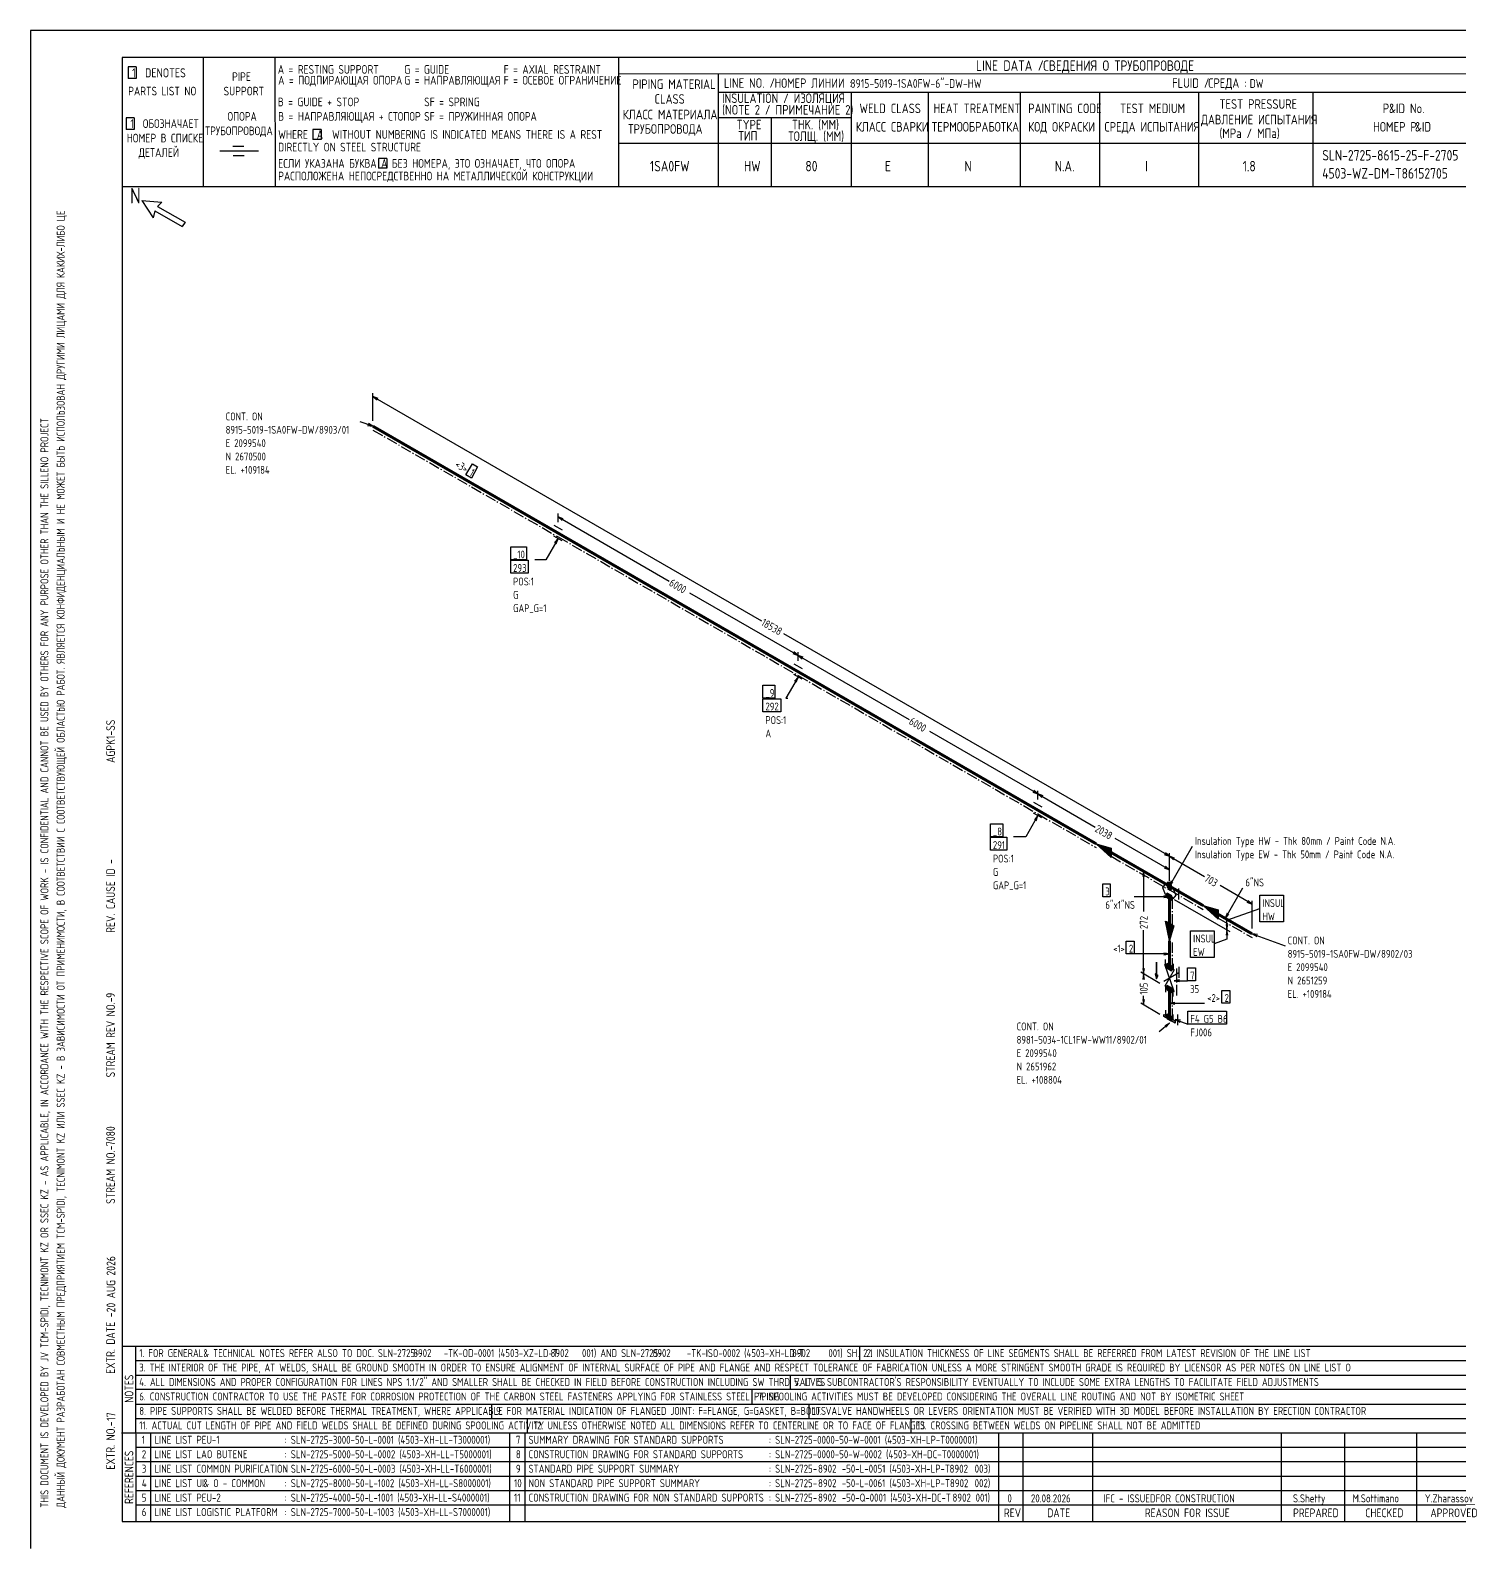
# Model space of a CAD drawing. Extents: x -1005 to 594, y -998 to 420.
# Drawn here: x 0 to 395.5, y 0 to 420 of the extents above; entities that cross this region are included whole.
import ezdxf

# ---------------------------------------------------------------- set-up
doc = ezdxf.new("R2010")
doc.units = 0
doc.linetypes.add('GT111', pattern=[4.5, 3, -0.6, 0.3, -0.6])
doc.styles.add('TTFN17', font='GOST type A')

msp = doc.modelspace()

# ---------------------------------------------------------------- linework, layer by layer
at = {"layer": 'GT_1', "flags": 128}
for points in [[(0, 420), (0, 0)], [(594, 420), (0, 420)], [(589.1, 412.5), (25.4, 412.5)], [(25.4, 412.5), (25.4, 7.5)], [(47.8, 412.5), (47.8, 376.7)], [(67.6, 412.5), (67.7, 376.7)], [(162.7, 412.5), (162.7, 376.7)], [(29.3, 409.9), (27.1, 409.9)], [(27.1, 409.9), (27.1, 406.7)], [(29.3, 409.9), (29.3, 406.7)], [(589.1, 408), (162.7, 407.9)], [(190.3, 407.8), (190.3, 376.7)], [(29.3, 406.7), (27.1, 406.7)], [(190.3, 402.9), (402.7, 402.9)], [(227.1, 402.9), (227.1, 376.7)], [(248.4, 402.9), (248.4, 376.8)], [(273.9, 402.9), (273.9, 376.7)], [(295.8, 402.9), (295.8, 376.7)], [(323.2, 402.9), (323.2, 376.7)], [(354.8, 402.9), (354.8, 376.8)], [(28.7, 395.8), (26.5, 395.8)], [(26.5, 395.8), (26.5, 392.6)], [(28.7, 395.8), (28.7, 392.6)], [(227.1, 395.8), (190.3, 395.8)], [(205, 395.8), (205, 376.7)], [(28.7, 392.6), (26.5, 392.6)], [(80.5, 392.6), (78.2, 392.6)], [(78.2, 392.6), (78.2, 389.8)], [(80.5, 392.6), (80.5, 389.8)], [(63.1, 386.6), (52.4, 386.6)], [(59.1, 387.9), (56, 387.9)], [(80.5, 389.8), (78.2, 389.8)], [(230.2, 388.7), (162.7, 388.7)], [(402.7, 388.7), (226.9, 388.7)], [(59.2, 385.3), (56.1, 385.3)], [(98.6, 384.6), (96.3, 384.6)], [(96.3, 384.6), (96.3, 381.9)], [(98.6, 384.6), (98.6, 381.9)], [(98.6, 381.9), (96.3, 381.9)], [(402.7, 376.7), (25.4, 376.7)], [(30.8, 372.9), (34, 368.1)], [(30.8, 372.9), (36.4, 372.5)], [(34.4, 370.1), (34, 368.1)], [(34.4, 370.1), (42, 365.7)], [(36.4, 372.5), (35.2, 371.3)], [(35.2, 371.3), (42.8, 366.9)], [(42.8, 366.9), (42, 365.7)], [(94.8, 311.975), (94.8, 319.625)], [(96.225, 318.2), (94.8, 318.725), (95.925, 317.75)], [(94.8, 318.725), (202.275, 256.7)], [(94.8, 310.475), (91.275, 311.75)], [(93.3, 310.7), (94.8, 310.475), (93.525, 311.225)], [(122.325, 300.125), (123.75, 299.225), (122.025, 296.15), (120.525, 297.05), (122.325, 300.125)], [(146.025, 283.925), (146.025, 286.325)], [(144.825, 283.1), (147.15, 281.825)], [(147.45, 284.9), (146.025, 285.425), (147.15, 284.45)], [(146.025, 285.425), (176.775, 267.65)], [(146.025, 279.425), (142.65, 273.575), (139.575, 273.575)], [(147.15, 278.825), (144.825, 280.1)], [(145.5, 278), (146.025, 279.425), (145.05, 278.3)], [(132.9, 277.175), (137.25, 277.175), (137.25, 273.575), (132.9, 273.575), (132.9, 277.175)], [(132.9, 273.425), (137.7, 273.425), (137.7, 269.825), (132.9, 269.825), (132.9, 273.425)], [(212.4, 247.1), (182.475, 264.35)], [(315.15, 191.525), (208.5, 253.1)], [(210.975, 247.625), (212.4, 247.1), (211.275, 248.075)], [(212.4, 245.6), (212.4, 248)], [(212.4, 245.6), (212.4, 248)], [(211.2, 244.775), (213.525, 243.5)], [(213.825, 246.575), (212.4, 247.1), (213.525, 246.125)], [(212.4, 247.1), (243.15, 229.325)], [(212.4, 241.1), (209.025, 235.25), (209.55, 235.25)], [(213.525, 240.5), (211.2, 241.775)], [(211.875, 239.675), (212.4, 241.1), (211.425, 239.975)], [(202.65, 238.85), (206.025, 238.85), (206.025, 235.25), (202.65, 235.25), (202.65, 238.85)], [(202.65, 235.1), (207.6, 235.1), (207.6, 231.5), (202.65, 231.5), (202.65, 235.1)], [(278.775, 208.775), (248.85, 226.025)], [(277.35, 209.3), (278.775, 208.775), (277.65, 209.75)], [(277.575, 206.45), (279.9, 205.175)], [(278.775, 207.275), (278.775, 209.675)], [(278.775, 207.275), (278.775, 209.675)], [(280.2, 208.25), (278.775, 208.775), (279.9, 207.8)], [(278.775, 208.775), (294.6, 199.625)], [(278.775, 202.775), (275.4, 196.925), (272.025, 196.925)], [(279.9, 202.175), (277.575, 203.45)], [(278.25, 201.35), (278.775, 202.775), (277.8, 201.65)], [(265.65, 200.525), (269.025, 200.525), (269.025, 196.925), (265.65, 196.925), (265.65, 200.525)], [(265.65, 196.775), (270.15, 196.775), (270.15, 193.175), (265.65, 193.175), (265.65, 196.775)], [(299.025, 192.575), (299.025, 191.225), (294.9, 194.975), (299.025, 193.775), (299.025, 191.375), (295.275, 194.75), (299.025, 193.7), (299.025, 191.6), (295.725, 194.525), (299.025, 193.475), (299.025, 191.75), (296.1, 194.225), (299.025, 193.325), (299.025, 191.9), (296.475, 194.075), (299.025, 193.175), (299.025, 192.05), (296.925, 193.775), (299.025, 193.025), (299.025, 192.275), (297.225, 193.625), (299.025, 192.8), (299.025, 192.425), (297.675, 193.325), (299.025, 192.65), (299.025, 192.575), (294.9, 194.975)], [(315.15, 187.775), (300.15, 196.4)], [(315.15, 183.275), (321.525, 194.3)], [(313.725, 192.05), (315.15, 191.525), (314.025, 192.5)], [(315.15, 186.275), (315.15, 192.425)], [(315.15, 184.775), (315.15, 192.425)], [(316.575, 191), (315.15, 191.525), (316.275, 190.55)], [(315.15, 191.525), (324.825, 185.9)], [(312.525, 184.775), (307.2, 187.85)], [(308.25, 185.9), (308.025, 187.4), (307.8, 185.9)], [(308.025, 187.4), (308.025, 176.225)], [(313.725, 188.3), (315.15, 187.775), (314.025, 188.75)], [(315.15, 184.775), (315.15, 188.675)], [(296.7, 183.95), (298.725, 183.95), (298.725, 180.35), (296.7, 180.35), (296.7, 183.95)], [(315.15, 183.275), (316.125, 182.675), (316.95, 180.725), (316.125, 179.75), (314.025, 180.95), (313.35, 182.825), (314.025, 183.875), (315.15, 183.275)], [(315.75, 179.375), (316.125, 179.825), (315.75, 180.65), (314.55, 181.325), (314.175, 180.875), (314.55, 180.05), (315.75, 179.375)], [(314.209, 180.8), (315.483, 180.8)], [(314.279, 181), (315.128, 181)], [(314.3, 180.6), (315.773, 180.6)], [(314.55, 182.975), (315.15, 182.15), (315.75, 182.3), (315.75, 183.575), (315.15, 184.4), (314.55, 184.25), (314.55, 182.975)], [(314.55, 184.2), (315.295, 184.2)], [(314.55, 184), (315.441, 184)], [(314.55, 183.8), (315.586, 183.8)], [(314.55, 183.6), (315.732, 183.6)], [(314.55, 183.4), (315.75, 183.4)], [(314.55, 183.2), (315.75, 183.2)], [(314.55, 183), (315.75, 183)], [(314.677, 182.8), (315.75, 182.8)], [(314.823, 182.6), (315.75, 182.6)], [(314.968, 182.4), (315.75, 182.4)], [(315.675, 184.7), (315.15, 183.275), (316.125, 184.4)], [(338.025, 178.325), (329.175, 183.425)], [(330.6, 174.35), (335.475, 182.825)], [(340.2, 180.725), (346.725, 180.725), (346.725, 173.375), (340.2, 173.375), (340.2, 180.725)], [(315.15, 180.35), (305.4, 180.35)], [(313.65, 180.125), (315.15, 180.35), (313.65, 180.575)], [(314.391, 180.4), (315.864, 180.4)], [(314.482, 180.2), (315.955, 180.2)], [(314.639, 180), (316.045, 180)], [(314.994, 179.8), (316.104, 179.8)], [(315.35, 179.6), (315.937, 179.6)], [(316.425, 179.6), (331.875, 170.75)], [(316.425, 179.6), (331.875, 170.75)], [(328.65, 175.475), (328.65, 174.125), (324.525, 177.875), (328.65, 176.675), (328.65, 174.275), (324.9, 177.65), (328.65, 176.6), (328.65, 174.5), (325.35, 177.425), (328.65, 176.375), (328.65, 174.65), (325.725, 177.125), (328.65, 176.225), (328.65, 174.8), (326.1, 176.975), (328.65, 176.075), (328.65, 174.95), (326.55, 176.675), (328.65, 175.925), (328.65, 175.175), (326.85, 176.525), (328.65, 175.7), (328.65, 175.325), (327.3, 176.225), (328.65, 175.55), (328.65, 175.475), (324.525, 177.875)], [(331.05, 173.825), (340.2, 177.125)], [(336.6, 178.85), (338.025, 178.325), (336.9, 179.3)], [(338.025, 171.575), (338.025, 179.225)], [(315.15, 173), (316.35, 172.325), (315.15, 168.2), (314.1, 173.6), (316.2, 172.4), (315.15, 168.65), (314.175, 173.525), (316.05, 172.475), (315.15, 169.175), (314.325, 173.45), (315.9, 172.55), (315.15, 169.625), (314.475, 173.375), (315.75, 172.7), (315.15, 170.075), (314.625, 173.3), (315.6, 172.775), (315.15, 170.525), (314.775, 173.225), (315.45, 172.85), (315.15, 170.975), (314.925, 173.15), (315.3, 172.925), (315.15, 171.425), (315.075, 173.075), (315.15, 173), (315.15, 168.2)], [(331.125, 175.775), (330.6, 174.35), (331.575, 175.475)], [(330.825, 172.7), (331.05, 171.2), (331.275, 172.7)], [(331.05, 171.2), (331.05, 173.825)], [(303.225, 168.05), (305.4, 168.05), (305.4, 164.525), (303.225, 164.525), (303.225, 168.05)], [(308.025, 158.975), (308.025, 171.05)], [(321, 170.9), (327.525, 170.9), (327.525, 163.55), (321, 163.55), (321, 170.9)], [(331.05, 168.575), (327.525, 167.3)], [(331.275, 169.7), (331.05, 171.2), (330.825, 169.7)], [(331.05, 171.2), (331.05, 168.575)], [(339.525, 169.85), (338.025, 170.075), (339.3, 169.325)], [(338.025, 170.075), (347.175, 166.775)], [(315.15, 164.525), (305.4, 164.525)], [(313.65, 164.3), (315.15, 164.525), (313.65, 164.75)], [(307.8, 160.475), (308.025, 158.975), (308.25, 160.475)], [(311.625, 162.2), (311.625, 157.625), (312.075, 158.525), (311.175, 159.05), (311.625, 157.625), (311.625, 162.2)], [(315.15, 160.85), (316.425, 160.1), (313.875, 155.6), (316.425, 154.1), (313.875, 161.6), (315.15, 160.85)], [(316.2, 161.75), (316.2, 160.25), (314.1, 161.45), (314.1, 162.95)], [(315.75, 159.875), (316.125, 160.325), (315.75, 161.15), (314.55, 161.825), (314.175, 161.375), (314.55, 160.55), (315.75, 159.875)], [(314.196, 161.4), (315.306, 161.4)], [(314.255, 161.2), (315.661, 161.2)], [(314.345, 161), (315.818, 161)], [(314.362, 161.6), (314.95, 161.6)], [(314.436, 160.8), (315.909, 160.8)], [(314.527, 160.6), (316, 160.6)], [(314.817, 160.4), (316.091, 160.4)], [(315.172, 160.2), (316.021, 160.2)], [(317.775, 160.925), (317.775, 157.925)], [(320.175, 160.7), (322.35, 160.7), (322.35, 157.1), (320.175, 157.1), (320.175, 160.7)], [(312.525, 156.35), (307.2, 159.425)], [(312.525, 156.35), (307.2, 159.425)], [(308.25, 157.475), (308.025, 158.975), (307.8, 157.475)], [(308.025, 158.975), (308.025, 157.475)], [(313.575, 156.95), (317.775, 159.35)], [(316.2, 152.75), (316.2, 154.25), (314.1, 155.45), (314.1, 153.95)], [(315.75, 153.875), (316.125, 154.325), (315.75, 155.15), (314.55, 155.825), (314.175, 155.375), (314.55, 154.55), (315.75, 153.875)], [(314.196, 155.4), (315.306, 155.4)], [(314.362, 155.6), (314.95, 155.6)], [(317.925, 157.325), (316.425, 157.1), (317.925, 156.875)], [(316.425, 157.1), (320.175, 157.1)], [(307.8, 151.925), (308.025, 150.425), (308.25, 151.925)], [(308.025, 150.425), (308.025, 152.9)], [(314.255, 155.2), (315.661, 155.2)], [(314.345, 155), (315.818, 155)], [(314.436, 154.8), (315.909, 154.8)], [(314.527, 154.6), (316, 154.6)], [(314.817, 154.4), (316.091, 154.4)], [(315.172, 154.2), (316.021, 154.2)], [(329.7, 154.4), (331.875, 154.4), (331.875, 150.875), (329.7, 150.875), (329.7, 154.4)], [(312.525, 147.8), (307.2, 150.875)], [(315.15, 146.9), (316.725, 146), (316.725, 145.4), (313.575, 147.2), (313.575, 147.8), (315.15, 146.9)], [(314.1, 148.925), (314.1, 147.5)], [(315.75, 145.925), (316.125, 146.375), (315.75, 147.2), (314.55, 147.875), (314.175, 147.425), (314.55, 146.6), (315.75, 145.925)], [(314.186, 147.4), (315.394, 147.4)], [(314.277, 147.2), (315.75, 147.2)], [(314.321, 147.6), (315.039, 147.6)], [(314.368, 147), (315.841, 147)], [(316.65, 151.1), (315.15, 150.875), (316.65, 150.65)], [(315.15, 150.875), (324.9, 150.875)], [(316.125, 147.8), (316.125, 146.375)], [(320.25, 148.7), (330.975, 148.7), (330.975, 145.1), (320.25, 145.1), (320.25, 148.7)], [(315.15, 145.4), (312.3, 143)], [(314.175, 144.275), (315.15, 145.4), (313.875, 144.65)], [(314.459, 146.8), (315.932, 146.8)], [(314.55, 146.6), (316.023, 146.6)], [(314.906, 146.4), (316.114, 146.4)], [(315.261, 146.2), (315.979, 146.2)], [(318.225, 146.15), (316.725, 146.375), (318, 145.625)], [(316.725, 146.375), (320.25, 145.1)], [(25.3, 56), (402.7, 56)], [(29.1, 56), (29.2, 7.5)], [(229.4, 56), (229.4, 52)], [(29.1, 52), (402.7, 52)], [(29.1, 48), (402.7, 48)], [(210.2, 48), (210.2, 44)], [(402.7, 44), (29.1, 44)], [(199.6, 44), (199.6, 40)], [(29.2, 40), (402.7, 40)], [(127.6, 40), (127.6, 36)], [(215.4, 40), (215.4, 36)], [(29.1, 36), (402.7, 36)], [(137.5, 36), (137.5, 32)], [(243.6, 36), (243.6, 32)], [(25.2, 32), (402.7, 32)], [(33.2, 32), (33.2, 7.6)], [(132.6, 32), (132.6, 7.6)], [(136.8, 32), (136.8, 7.6)], [(267.9, 32), (267.9, 7.5)], [(274.6, 32), (274.6, 7.5)], [(293.9, 32), (293.9, 7.5)], [(346.1, 32), (346.1, 7.5)], [(363.6, 32), (363.6, 7.5)], [(383.5, 32), (383.5, 7.5)], [(402.7, 28), (29.5, 28)], [(402.7, 24), (29.1, 24)], [(402.7, 20), (29.1, 20)], [(402.7, 16), (29.1, 16)], [(402.7, 12), (29.2, 12)], [(25.4, 7.5), (589.1, 7.5)], [(0, 0), (0, 0)]]:
    msp.add_lwpolyline(points, dxfattribs=at)
at = {"layer": 'GT_1', "const_width": 0.8, "flags": 128}
for points in [[(146.025, 280.925), (94.8, 310.475)], [(212.4, 242.6), (146.025, 280.925)], [(278.775, 204.275), (212.4, 242.6)], [(294.9, 194.975), (278.775, 204.275)], [(315.15, 183.275), (299.025, 192.575)], [(324.525, 177.875), (315.15, 183.275)], [(315.15, 180.35), (315.15, 173)], [(338.025, 170.075), (328.65, 175.475)], [(315.15, 168.2), (315.15, 160.85)], [(315.15, 154.85), (315.15, 146.9)]]:
    msp.add_lwpolyline(points, dxfattribs=at)
at = {"layer": 'GT_1', "linetype": 'GT111', "flags": 128}
for points in [[(94.8, 309.425), (146.025, 279.875)], [(146.025, 279.875), (212.4, 241.55)], [(212.4, 241.55), (278.775, 203.225)], [(278.775, 203.225), (294.9, 193.925)], [(299.025, 191.525), (315.15, 182.225)], [(315.15, 182.225), (324.525, 176.825)], [(317.625, 182.6), (317.625, 178.175)], [(316.05, 172.475), (316.05, 179.825)], [(328.65, 174.425), (338.025, 169.025)], [(316.05, 160.325), (316.05, 167.675)], [(317.1, 160.475), (317.1, 152.975)], [(316.05, 146.375), (316.05, 154.325)], [(317.4, 147.8), (317.4, 144.275)]]:
    msp.add_lwpolyline(points, dxfattribs=at)

# ---------------------------------------------------------------- texts
at = {"layer": 'GT_1', "style": 'TTFN17'}
for s, height, p in [('LINE DATA /', 2.8875, (261.633, 408.8)), ('СВЕДЕНИЯ О ТРУБОПРОВОДЕ', 2.8875, (280.233, 408.8)), (' 1  DENOTES', 2.5025, (26.875, 407)), (' PIPE', 2.4062, (54.561, 406)), ('A = RESTING SUPPORT', 2.40625, (68.461, 408)), ('A = ПОДПИРАЮЩАЯ ОПОРА', 2.40625, (68.561, 405)), ('G = GUIDE', 2.4062, (103.461, 408)), ('G = НАПРАВЛЯЮЩАЯ', 2.40625, (103.461, 405)), ('F = AXIAL RESTRAINT', 2.40625, (130.961, 408)), ('F = ОСЕВОЕ ОГРАНИЧЕНИЕ', 2.40625, (130.961, 405)), ('PARTS LIST NO', 2.40625, (27.061, 402)), ('SUPPORT', 2.4062, (53.461, 402)), ('PIPING MATERIAL', 2.64687, (166.597, 403.8)), ('LINE NO. /', 2.6469, (191.897, 404.1)), ('НОМЕР ЛИНИИ :', 2.59875, (205.89, 404.1)), ('8915-5019-1SA0FW-6"-DW-HW', 2.40625, (226.861, 404.1)), ('FLUID /', 2.6469, (315.897, 404.1)), ('СРЕДА :', 2.6469, (325.897, 404.1)), ('DW', 2.4062, (337.361, 404.1)), ('B = GUIDE + STOP', 2.40625, (68.461, 399)), ('SF = SPRING', 2.40625, (108.961, 399)), ('CLASS', 2.6469, (172.697, 399.7)), ('(NOTE 2 / ПРИМЕЧАНИЕ 2)', 2.64687, (191.397, 396.7)), ('INSULATION / ИЗОЛЯЦИЯ', 2.64687, (191.397, 399.9)), ('WELD CLASS', 2.6469, (229.397, 397.1)), ('HEAT TREATMENT', 2.64687, (249.897, 397.1)), ('PAINTING CODE', 2.64687, (276.097, 397.1)), ('TEST MEDIUM', 2.64687, (301.497, 397.1)), ('TEST PRESSURE', 2.64687, (328.997, 398.3)), ('P', 2.647, (374.197, 397.1)), ('&ID No.', 2.6469, (375.908, 397.1)), (' 1  ОБОЗНАЧАЕТ', 2.40625, (26.461, 393)), ('ОПОРА', 2.4062, (54.561, 395)), ('B = НАПРАВЛЯЮЩАЯ + СТОПОР', 2.40625, (68.561, 395)), ('SF = ПРУЖИННАЯ ОПОРА', 2.40625, (108.961, 395)), ('КЛАСС МАТЕРИАЛА', 2.64687, (163.897, 395.4)), ('TYPE', 2.6469, (195.397, 392.6)), ('THK. (MM)', 2.6469, (210.697, 392.6)), ('ДАВЛЕНИЕ ИСПЫТАНИЯ', 2.64687, (323.897, 394)), ('НОМЕР В СПИСКЕ', 2.40625, (26.661, 389)), ('ТРУБОПРОВОДА', 2.40625, (48.361, 391)), ('WHERE  A  WITHOUT NUMBERING IS INDICATED MEANS THERE IS A REST', 2.40625, (68.561, 390)), ('ТРУБОПРОВОДА', 2.64687, (165.397, 391.4)), ('ТИП', 2.6469, (195.897, 389.5)), ('ТОЛЩ. (ММ)', 2.6469, (209.697, 389.4)), ('КЛАСС СВАРКИ', 2.64687, (228.397, 392)), ('ТЕРМООБРАБОТКА', 2.64687, (249.397, 392)), ('КОД ОКРАСКИ', 2.64687, (276.097, 392)), ('СРЕДА ИСПЫТАНИЯ', 2.64687, (297.197, 392)), ('(MPa / МПа)', 2.64687, (328.997, 390.2)), ('НОМЕР P', 2.6469, (371.497, 392)), ('&ID', 2.6469, (383.097, 392)), ('ДЕТАЛЕЙ', 2.4062, (29.961, 385)), ('DIRECTLY ON STEEL STRUCTURE', 2.40625, (68.561, 386.5)), ('SLN-2725-8615-25-F-2705', 2.8875, (357.433, 384)), ('ЕСЛИ УКАЗАНА БУКВА A БЕЗ НОМЕРА, ЭТО ОЗНАЧАЕТ, ЧТО ОПОРА', 2.40625, (68.561, 382)), ('1SA0FW', 2.8875, (171.433, 381)), ('HW', 2.8875, (197.433, 381)), ('80', 2.8875, (214.433, 381)), ('E', 2.888, (236.433, 381)), ('N', 2.888, (258.433, 381)), ('N.A.', 2.8875, (283.433, 381)), ('I', 2.888, (308.433, 381)), ('1.8', 2.8875, (335.433, 381)), ('РАСПОЛОЖЕНА НЕПОСРЕДСТВЕННО НА МЕТАЛЛИЧЕСКОЙ КОНСТРУКЦИИ', 2.40625, (68.561, 378.5)), ('4503-WZ-DM-T86152705', 2.8875, (357.433, 379)), ('N', 4.331, (27.55, 372.1)), ('CONT. ON', 2.1656, (54.033, 312.125)), ('8915-5019-1SA0FW-DW/8903/01', 2.16562, (54.033, 308.428)), ('E 2099540', 2.1656, (54.033, 304.73)), ('N 2670500', 2.1656, (54.033, 301.033)), ('EL. +109184', 2.16562, (54.033, 297.335)), ('_10', 2.1656, (133.575, 273.95)), ('293', 2.1656, (133.575, 270.2)), ('POS:1', 2.1656, (133.575, 266.45)), ('G', 2.166, (133.575, 262.753)), ('GAP_G=1', 2.1656, (133.575, 259.055)), ('_9', 2.1656, (203.383, 235.625)), ('292', 2.1656, (203.383, 231.875)), ('POS:1', 2.1656, (203.383, 228.125)), ('A', 2.166, (203.383, 224.428)), ('_8', 2.1656, (266.325, 197.3)), ('291', 2.1656, (266.325, 193.55)), ('Insulation Type HW - Thk 80mm / Paint Code N.A.', 2.16562, (322.225, 194.675)), ('POS:1', 2.1656, (266.325, 189.8)), ('Insulation Type EW - Thk 50mm / Paint Code N.A.', 2.16562, (322.225, 190.978)), ('G', 2.166, (266.325, 186.103)), ('6"NS', 2.1656, (336.175, 183.2)), ('GAP_G=1', 2.1656, (266.325, 182.405)), ('3', 2.166, (297.415, 180.725)), ('6"x1"NS', 2.1656, (297.415, 176.975)), ('INSUL', 2.1656, (340.9, 177.5)), ('HW', 2.1656, (340.9, 173.803)), ('INSUL', 2.1656, (321.72, 167.675)), ('CONT. ON', 2.1656, (347.875, 167.15)), ('<1>', 2.1656, (299.592, 164.9)), ('2', 2.166, (303.95, 164.9)), ('EW', 2.1656, (321.72, 163.978)), ('8915-5019-1SA0FW-DW/8902/03', 2.16562, (347.875, 163.453)), ('7', 2.166, (320.875, 157.475)), ('E 2099540', 2.1656, (347.875, 159.755)), ('35', 2.1656, (320.875, 153.725)), ('N 2651259', 2.1656, (347.875, 156.058)), ('<2>', 2.1656, (325.6, 151.25)), ('2', 2.166, (330.424, 151.25)), ('EL. +109184', 2.16562, (347.875, 152.36)), ('F4 G5 B6', 2.1656, (320.95, 145.475)), ('CONT. ON', 2.1656, (272.879, 143.375)), ('FJ006', 2.1656, (320.95, 141.725)), ('8981-5034-1CL1FW-WW11/8902/01', 2.16562, (272.879, 139.678)), ('E 2099540', 2.1656, (272.879, 135.98)), ('N 2651962', 2.1656, (272.879, 132.283)), ('EL. +108804', 2.16562, (272.879, 128.585)), ('1. FOR GENERAL', 2.18487, (30.128, 53)), ('& TECHNICAL NOTES REFER ALSO TO DOC. SLN-2725-      -TK-OD-0001 (4503-XZ-LD-T      001) AND SLN-2725-      -TK-ISO-0002 (4503-XH-LD-T      001) SH. 2.1', 2.18487, (47.868, 53)), ('8902', 2.1849, (105.928, 53)), ('8902', 2.1849, (143.928, 53)), ('8902', 2.1849, (172.128, 53)), ('8902', 2.1849, (210.728, 53)), ('2. INSULATION THICKNESS OF LINE SEGMENTS SHALL BE REFERRED FROM LATEST REVISION OF THE LINE LIST', 2.18487, (231.328, 53)), ('3. THE INTERIOR OF THE PIPE, AT WELDS, SHALL BE GROUND SMOOTH IN ORDER TO ENSURE ALIGNMENT OF INTERNAL SURFACE OF PIPE AND FLANGE AND RESPECT TOLERANCE OF FABRICATION UNLESS A MORE STRINGENT SMOOTH GRADE IS REQUIRED BY LICENSOR AS PER NOTES ON LINE LIST O', 2.18487, (30.128, 49)), ('4. ALL DIMENSIONS AND PROPER CONFIGURATION FOR LINES NPS 1.1/2" AND SMALLER SHALL BE CHECKED IN FIELD BEFORE CONSTRUCTION INCLUDING SW THRD VALVES', 2.18487, (30.128, 45)), ("5. IT IS SUBCONTRACTOR'S RESPONSIBILITY EVENTUALLY TO INCLUDE SOME EXTRA LENGTHS TO FACILITATE FIELD ADJUSTMENTS", 2.18487, (211.328, 45)), ('6. CONSTRUCTION CONTRACTOR TO USE THE PASTE FOR CORROSION PROTECTION OF THE CARBON STEEL FASTENERS APPLYING FOR STAINLESS STEEL PIPING', 2.18487, (30.128, 41)), ('7. SPOOLING ACTIVITIES MUST BE DEVELOPED CONSIDERING THE OVERALL LINE ROUTING AND NOT BY ISOMETRIC SHEET', 2.18487, (201.328, 41)), ('8. PIPE SUPPORTS SHALL BE WELDED BEFORE THERMAL TREATMENT, WHERE APPLICABLE', 2.18487, (30.128, 37)), ('9. FOR MATERIAL INDICATION OF FLANGED JOINT: F=FLANGE, G=GASKET, B=BOLTS', 2.18487, (128.828, 37)), ('10. VALVE HANDWHEELS OR LEVERS ORIENTATION MUST BE VERIFIED WITH 3D MODEL BEFORE INSTALLATION BY ERECTION CONTRACTOR', 2.18487, (216.328, 37)), ('11. ACTUAL CUT LENGTH OF PIPE AND FIELD WELDS SHALL BE DEFINED DURING SPOOLING ACTIVITY', 2.18487, (30.128, 33)), ('12. UNLESS OTHERWISE NOTED ALL DIMENSIONS REFER TO CENTERLINE OR TO FACE OF FLANGES', 2.18487, (139.328, 33)), ('13. CROSSING BETWEEN WELDS ON PIPELINE SHALL NOT BE ADMITTED', 2.18487, (245.328, 33)), ('1', 2.214, (30.832, 29)), ('LINE LIST PEU-1', 2.21375, (34.332, 29)), (': SLN-2725-3000-50-L-0001 (4503-XH-LL-T3000001)', 2.21375, (70.332, 29)), ('7', 2.214, (134.332, 29)), ('SUMMARY DRAWING FOR STANDARD SUPPORTS', 2.21375, (137.832, 29)), (': SLN-2725-0000-50-W-0001 (4503-XH-LP-T0000001)', 2.21375, (204.332, 29)), ('2', 2.214, (30.832, 25)), ('LINE LIST LAO BUTENE', 2.21375, (34.332, 25)), (': SLN-2725-5000-50-L-0002 (4503-XH-LL-T5000001)', 2.21375, (70.332, 25)), ('8', 2.214, (134.332, 25)), ('CONSTRUCTION DRAWING FOR STANDARD SUPPORTS', 2.21375, (137.832, 25)), (': SLN-2725-0000-50-W-0002 (4503-XH-DC-T0000001)', 2.21375, (204.332, 25)), ('3', 2.214, (30.832, 21)), ('LINE LIST COMMON PURIFICATION', 2.21375, (34.332, 21)), (': SLN-2725-6000-50-L-0003 (4503-XH-LL-T6000001)', 2.21375, (70.332, 21)), ('9', 2.214, (134.332, 21)), ('STANDARD PIPE SUPPORT SUMMARY', 2.21375, (137.832, 21)), (': SLN-2725-      -50-L-0051 (4503-XH-LP-T      003)', 2.21375, (204.332, 21)), ('8902', 2.2138, (217.932, 21)), ('8902', 2.2138, (254.332, 21)), ('4', 2.214, (30.832, 17)), ('LINE LIST UI', 2.21375, (34.332, 17)), ('& O - COMMON', 2.21375, (47.849, 17)), (': SLN-2725-8000-50-L-1002 (4503-XH-LL-S8000001)', 2.21375, (70.332, 17)), ('10', 2.2138, (133.832, 17)), ('NON STANDARD PIPE SUPPORT SUMMARY', 2.21375, (137.832, 17)), (': SLN-2725-      -50-L-0061 (4503-XH-LP-T      002)', 2.21375, (204.332, 17)), ('8902', 2.2138, (217.932, 17)), ('8902', 2.2138, (254.432, 17)), ('5', 2.214, (30.832, 13)), ('LINE LIST PEU-2', 2.21375, (34.332, 13)), (': SLN-2725-4000-50-L-1001 (4503-XH-LL-S4000001)', 2.21375, (70.332, 13)), ('11', 2.2138, (133.832, 13)), ('CONSTRUCTION DRAWING FOR NON STANDARD SUPPORTS', 2.21375, (137.832, 13)), (': SLN-2725-      -50-Q-0001 (4503-XH-DC-T      001)', 2.21375, (204.332, 13)), ('8902', 2.2138, (217.932, 13)), ('8902', 2.2138, (255.132, 13)), ('0', 2.214, (270.332, 12.8)), ('20.08.2026', 2.2138, (276.832, 12.8)), ('IFC - ISSUEDFOR CONSTRUCTION', 2.21375, (296.932, 12.8)), ('S.Shetty', 2.2138, (349.332, 12.8)), ('M.Sottimano', 2.21375, (365.832, 12.8)), ('Y.Zharassov', 2.21375, (385.832, 12.8)), ('6', 2.214, (30.832, 9)), ('LINE LIST LOGISTIC PLATFORM', 2.21375, (34.332, 9)), (': SLN-2725-7000-50-L-1003 (4503-XH-LL-S7000001)', 2.21375, (70.332, 9)), ('REV', 2.4062, (269.361, 8.7)), ('DATE', 2.4062, (281.361, 8.7)), ('REASON FOR ISSUE', 2.40625, (308.361, 8.7)), ('PREPARED', 2.4062, (349.361, 8.7)), ('CHECKED', 2.4062, (369.361, 8.7)), ('APPROVED', 2.4062, (387.361, 8.7))]:
    msp.add_text(s, height=height, dxfattribs=at).set_placement(p)
for s, height, rotation, p in [('ДАННЫЙ ДОКУМЕНТ РАЗРАБОТАН СОВМЕСТНЫМ ПРЕДПРИЯТИЕМ TCM-SPIDI, TECNIMONT KZ ИЛИ SSEC KZ - В ЗАВИСИМОСТИ ОТ ПРИМЕНИМОСТИ, В СООТВЕТСТВИИ С СООТВЕТСТВУЮЩЕЙ ОБЛАСТЬЮ РАБОТ. ЯВЛЯЕТСЯ КОНФИДЕНЦИАЛЬНЫМ И НЕ МОЖЕТ БЫТЬ ИСПОЛЬЗОВАН ДРУГИМИ ЛИЦАМИ ДЛЯ КАКИХ-ЛИБО ЦЕ', 2.21375, 90, (9.5, 11.332)), ('THIS DOCUMENT IS DEVELOPED BY JV TCM-SPIDI, TECNIMONT KZ OR SSEC KZ - AS APPLICABLE, IN ACCORDANCE WITH THE RESPECTIVE SCOPE OF WORK - IS CONFIDENTIAL AND CANNOT BE USED BY OTHERS FOR ANY PURPOSE OTHER THAN THE SILLENO PROJECT', 2.21375, 90, (5, 11.332)), ('<3>', 2.1656, -30, (117.268, 299.312)), ('1', 2.166, -30, (121.312, 296.978)), ('6000', 2.1656, -30, (176.506, 266.526)), ('18538', 2.1656, -30, (201.998, 255.544)), ('AGPK1-SS', 2.4062, 90, (23.4, 217.361)), ('6000', 2.1656, -30, (242.881, 228.201)), ('2038', 2.1656, -30, (294.323, 198.5)), ('REV. CAUSE ID -', 2.40625, 90, (23.4, 170.361)), ('703', 2.1656, -30, (324.555, 184.8)), ('272', 2.1656, 90, (309.13, 171.412)), ('105', 2.1656, 90, (309.13, 153.235)), ('STREAM REV NO.-', 2.40625, 90, (23.4, 130.361)), ('9', 2.406, 90, (23.4, 152.361)), ('7080', 2.4062, 90, (23.4, 111.361)), ('STREAM NO.-', 2.40625, 90, (23.4, 95.361)), ('20 AUG 2026', 2.40625, 90, (23.5, 65.361)), ('EXTR. DATE -', 2.40625, 90, (23.4, 48.361)), ('NOTES', 2.4062, 90, (28.5, 40.361)), ('EXTR. NO.-', 2.4062, 90, (23.4, 21.861)), ('17', 2.4062, 90, (23.5, 35.361)), ('REFERENCES', 2.4062, 90, (28.5, 12.361))]:
    msp.add_text(s, height=height, rotation=rotation, dxfattribs=at).set_placement(p)

doc.saveas('drawing.dxf')
